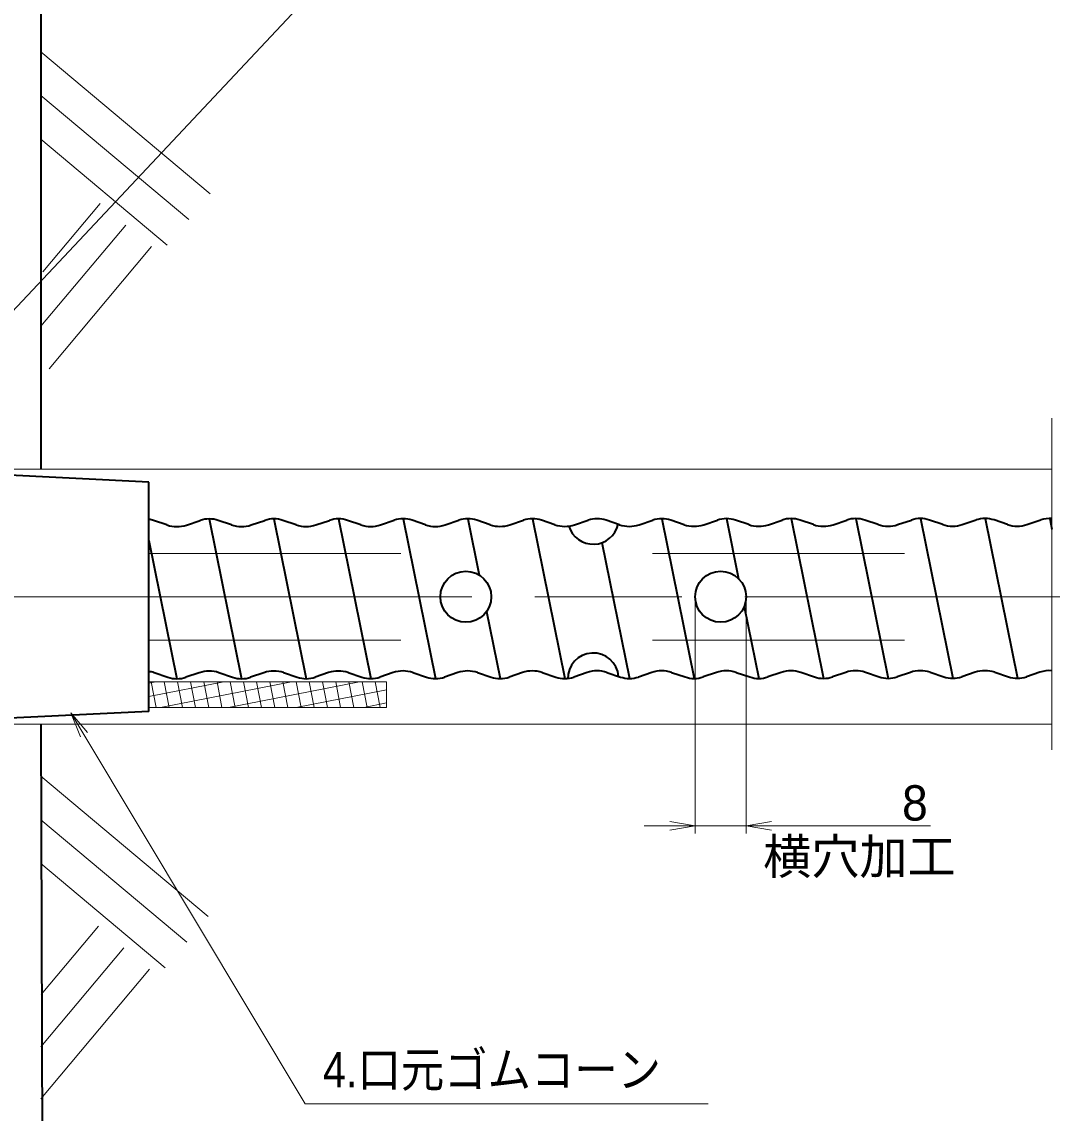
# Model space of a CAD drawing. Units: millimetres at full size; some dimension numbers follow another scale. Extents: x 2119 to 3812, y 1051 to 2336.
# Drawn here: x 2677.7 to 2879.9, y 1857.8 to 2071.8 of the extents above; entities that cross this region are included whole.
import ezdxf
from ezdxf.enums import TextEntityAlignment as Align

# ---------------------------------------------------------------- set-up
doc = ezdxf.new("R2010")
doc.units = ezdxf.units.MM
doc.header["$LTSCALE"] = 8.236
doc.linetypes.add('CHAIN', pattern=[18.5, 12, -1.5, 3.5, -1.5])
doc.linetypes.add('DASHED_SPACED', pattern=[12, 6, -6])
for name, color, linetype, lineweight in [('1 外形線', 7, 'Continuous', 35), ('2 細い実線', 3, 'Continuous', 20), ('3 隠れ線', 2, 'DASHED_SPACED', 13), ('4 中心線', 1, 'CHAIN', 15), ('6 寸法線', 4, 'Continuous', 13)]:
    doc.layers.add(name, color=color, linetype=linetype, lineweight=lineweight)
doc.layers.add('9文字', color=7, linetype='Continuous')
doc.styles.add('ＭＳ Ｐゴシック', font='')
doc.styles.get('ＭＳ Ｐゴシック').set_extended_font_data('MS PGothic')

# ---------------------------------------------------------------- blocks, each defined once
blk = doc.blocks.new('open_arrow')
at = {"color": 0, "linetype": 'Continuous', "lineweight": -2}
blk.add_lwpolyline([(7.5, 1.25), (0, 0), (7.5, -1.25)], dxfattribs=at)

msp = doc.modelspace()

# ---------------------------------------------------------------- linework, layer by layer
at = {"layer": '1 外形線'}
for p, q in [((2681.486, 2145.749), (2681.484, 1984.053)), ((2702.668, 1981.553), (2651.668, 1984.053)), ((2702.668, 1936.553), (2702.668, 1981.553)), ((2706.203, 1973.132), (2703.585, 1974.022)), ((2710.04, 1973.125), (2712.734, 1974.028)), ((2714.502, 1974.32), (2720.852, 1942.98)), ((2718.89, 1973.139), (2716.271, 1974.028)), ((2722.727, 1973.132), (2725.42, 1974.035)), ((2727.189, 1974.327), (2733.539, 1942.987)), ((2731.576, 1973.146), (2728.957, 1974.035)), ((2735.413, 1973.138), (2738.106, 1974.042)), ((2739.875, 1974.334), (2746.225, 1942.994)), ((2744.262, 1973.152), (2741.644, 1974.042)), ((2748.099, 1973.145), (2750.793, 1974.048)), ((2752.561, 1974.341), (2758.911, 1943.001)), ((2756.948, 1973.159), (2754.33, 1974.048)), ((2760.785, 1973.152), (2763.479, 1974.055)), ((2765.247, 1974.347), (2767.485, 1963.304)), ((2769.635, 1973.166), (2767.016, 1974.055)), ((2773.472, 1973.159), (2776.165, 1974.062)), ((2777.934, 1974.354), (2784.284, 1943.014)), ((2782.321, 1973.173), (2779.702, 1974.062)), ((2786.158, 1973.165), (2788.851, 1974.069)), ((2795.007, 1973.179), (2792.389, 1974.069)), ((2798.844, 1973.172), (2801.538, 1974.075)), ((2803.306, 1974.367), (2809.656, 1943.027)), ((2807.693, 1973.186), (2805.075, 1974.075)), ((2811.53, 1973.179), (2814.224, 1974.082)), ((2815.993, 1974.374), (2818.378, 1962.599)), ((2820.38, 1973.193), (2817.761, 1974.082)), ((2824.217, 1973.185), (2826.91, 1974.089)), ((2828.679, 1974.381), (2835.029, 1943.041)), ((2833.066, 1973.199), (2830.447, 1974.089)), ((2836.903, 1973.192), (2839.596, 1974.095)), ((2841.365, 1974.387), (2847.715, 1943.047)), ((2845.752, 1973.206), (2843.134, 1974.095)), ((2849.589, 1973.199), (2852.283, 1974.102)), ((2854.051, 1974.394), (2860.401, 1943.054)), ((2858.438, 1973.213), (2855.82, 1974.102)), ((2862.275, 1973.206), (2864.969, 1974.109)), ((2866.738, 1974.401), (2873.088, 1943.061)), ((2871.125, 1973.22), (2868.506, 1974.109)), ((2874.962, 1973.212), (2877.655, 1974.116)), ((2879.424, 1974.408), (2879.853, 1972.29)), ((2702.668, 1970.108), (2708.166, 1942.974)), ((2791.571, 1969.665), (2796.97, 1943.021)), ((2819.48, 1957.159), (2822.342, 1943.034)), ((2768.932, 1956.162), (2771.597, 1943.007)), ((2703.704, 1944.169), (2706.398, 1943.266)), ((2712.553, 1944.155), (2709.935, 1943.266)), ((2716.39, 1944.176), (2719.084, 1943.272)), ((2725.24, 1944.162), (2722.621, 1943.272)), ((2729.077, 1944.182), (2731.77, 1943.279)), ((2737.926, 1944.168), (2735.307, 1943.279)), ((2741.763, 1944.189), (2744.456, 1943.286)), ((2750.612, 1944.175), (2747.994, 1943.286)), ((2754.449, 1944.196), (2757.143, 1943.293)), ((2763.298, 1944.182), (2760.68, 1943.293)), ((2767.135, 1944.203), (2769.829, 1943.299)), ((2775.985, 1944.189), (2773.366, 1943.299)), ((2779.822, 1944.209), (2782.515, 1943.306)), ((2788.671, 1944.195), (2786.052, 1943.306)), ((2792.508, 1944.216), (2795.201, 1943.313)), ((2801.357, 1944.202), (2798.739, 1943.313)), ((2805.194, 1944.223), (2807.888, 1943.319)), ((2814.043, 1944.209), (2811.425, 1943.319)), ((2817.88, 1944.229), (2820.574, 1943.326)), ((2826.73, 1944.215), (2824.111, 1943.326)), ((2830.567, 1944.236), (2833.26, 1943.333)), ((2839.416, 1944.222), (2836.797, 1943.333)), ((2843.253, 1944.243), (2845.946, 1943.34)), ((2852.102, 1944.229), (2849.484, 1943.34)), ((2855.939, 1944.25), (2858.633, 1943.346)), ((2864.788, 1944.236), (2862.17, 1943.346)), ((2868.625, 1944.256), (2871.319, 1943.353)), ((2877.475, 1944.242), (2874.856, 1943.353)), ((2702.668, 1936.553), (2651.668, 1934.053)), ((2681.484, 1934.053), (2681.98, 1781.804))]:
    msp.add_line(p, q, dxfattribs=at)
for centre in [(2764.853, 1959.053), (2814.853, 1959.053)]:
    msp.add_circle(centre, 5, dxfattribs=at)
for centre, radius, start, end in [((2701.816, 1968.814), 5.5, 71.24295, 81.08755), ((2714.502, 1968.82), 5.5, 71.24295, 108.75705), ((2727.189, 1968.827), 5.5, 71.24295, 108.75705), ((2739.875, 1968.834), 5.5, 71.24295, 108.75705), ((2752.561, 1968.841), 5.5, 71.24295, 108.75705), ((2765.247, 1968.847), 5.5, 71.24295, 108.75705), ((2777.934, 1968.854), 5.5, 71.24295, 108.75705), ((2790.62, 1968.861), 5.5, 71.24295, 108.75705), ((2803.306, 1968.867), 5.5, 71.24295, 108.75705), ((2815.993, 1968.874), 5.5, 71.24295, 108.75705), ((2828.679, 1968.881), 5.5, 71.24295, 108.75705), ((2841.365, 1968.887), 5.5, 71.24295, 108.75705), ((2854.051, 1968.894), 5.5, 71.24295, 108.75705), ((2866.738, 1968.901), 5.5, 71.24295, 108.75705), ((2879.424, 1968.908), 5.5, 85.52636, 108.75705), ((2708.133, 1978.814), 6, 251.24295, 288.53839), ((2720.819, 1978.82), 6, 251.24295, 288.53839), ((2733.505, 1978.827), 6, 251.24295, 288.53839), ((2746.191, 1978.834), 6, 251.24295, 288.53839), ((2758.878, 1978.841), 6, 251.24295, 288.53839), ((2771.564, 1978.847), 6, 251.24295, 288.53839), ((2784.25, 1978.854), 6, 251.24295, 288.53839), ((2789.853, 1974.36), 5, 196.86191, 347.43322), ((2796.936, 1978.861), 6, 251.24295, 288.53839), ((2809.623, 1978.867), 6, 251.24295, 288.53839), ((2822.309, 1978.874), 6, 251.24295, 288.53839), ((2834.995, 1978.881), 6, 251.24295, 288.53839), ((2847.682, 1978.887), 6, 251.24295, 288.53839), ((2860.368, 1978.894), 6, 251.24295, 288.53839), ((2873.054, 1978.901), 6, 251.24295, 288.53839), ((2789.853, 1943.017), 5, 4.80284, 181.34866), ((2701.796, 1938.467), 6, 71.46161, 81.64448), ((2714.483, 1938.474), 6, 71.46161, 108.75705), ((2727.169, 1938.48), 6, 71.46161, 108.75705), ((2739.855, 1938.487), 6, 71.46161, 108.75705), ((2752.541, 1938.494), 6, 71.46161, 108.75705), ((2765.228, 1938.501), 6, 71.46161, 108.75705), ((2777.914, 1938.507), 6, 71.46161, 108.75705), ((2790.6, 1938.514), 6, 71.46161, 108.75705), ((2803.286, 1938.521), 6, 71.46161, 108.75705), ((2815.973, 1938.527), 6, 71.46161, 108.75705), ((2828.659, 1938.534), 6, 71.46161, 108.75705), ((2841.345, 1938.541), 6, 71.46161, 108.75705), ((2854.032, 1938.547), 6, 71.46161, 108.75705), ((2866.718, 1938.554), 6, 71.46161, 108.75705), ((2879.404, 1938.561), 6, 85.71023, 108.75705), ((2708.166, 1948.474), 5.5, 251.24295, 288.75705), ((2720.852, 1948.48), 5.5, 251.24295, 288.75705), ((2733.539, 1948.487), 5.5, 251.24295, 288.75705), ((2746.225, 1948.494), 5.5, 251.24295, 288.75705), ((2758.911, 1948.501), 5.5, 251.24295, 288.75705), ((2771.597, 1948.507), 5.5, 251.24295, 288.75705), ((2784.284, 1948.514), 5.5, 251.24295, 288.75705), ((2796.97, 1948.521), 5.5, 251.24295, 288.75705), ((2809.656, 1948.527), 5.5, 251.24295, 288.75705), ((2822.343, 1948.534), 5.5, 251.24295, 288.75705), ((2835.029, 1948.541), 5.5, 251.24295, 288.75705), ((2847.715, 1948.547), 5.5, 251.24295, 288.75705), ((2860.401, 1948.554), 5.5, 251.24295, 288.75705), ((2873.088, 1948.561), 5.5, 251.24295, 288.75705)]:
    msp.add_arc(centre, radius, start, end, dxfattribs=at)
at = {"layer": '2 細い実線', "color": 52, "lineweight": 13}
for p, q in [((2714.694, 2038.068), (2681.484, 2065.935)), ((2710.476, 2033.041), (2681.484, 2057.368)), ((2706.258, 2028.013), (2681.484, 2048.801)), ((2681.873, 2022.775), (2693.122, 2036.18)), ((2681.484, 2012.101), (2698.149, 2031.962)), ((2683.067, 2003.778), (2703.176, 2027.744)), ((2714.321, 1896.311), (2681.484, 1923.865)), ((2710.103, 1891.284), (2681.484, 1915.299)), ((2705.885, 1886.257), (2681.484, 1906.732)), ((2681.5, 1881.018), (2692.748, 1894.424)), ((2681.484, 1870.79), (2697.776, 1890.206)), ((2681.484, 1860.58), (2702.803, 1885.988))]:
    msp.add_line(p, q, dxfattribs=at)
at = {"layer": '2 細い実線'}
for p, q in [((2879.853, 1929.053), (2879.853, 1994.053)), ((2879.853, 1984.053), (2621.853, 1984.053)), ((2717.351, 1942.357), (2702.668, 1939.503)), ((2704.039, 1942.357), (2702.668, 1942.091)), ((2702.668, 1942.357), (2749.3, 1942.357)), ((2703.092, 1942.357), (2704.064, 1937.357)), ((2730.662, 1942.357), (2704.94, 1937.357)), ((2705.679, 1942.357), (2706.651, 1937.357)), ((2708.267, 1942.357), (2709.239, 1937.357)), ((2710.854, 1942.357), (2711.826, 1937.357)), ((2713.442, 1942.357), (2714.414, 1937.357)), ((2716.03, 1942.357), (2717.001, 1937.357)), ((2743.974, 1942.357), (2718.251, 1937.357)), ((2718.617, 1942.357), (2719.589, 1937.357)), ((2721.205, 1942.357), (2722.177, 1937.357)), ((2723.792, 1942.357), (2724.764, 1937.357)), ((2726.38, 1942.357), (2727.352, 1937.357)), ((2728.967, 1942.357), (2729.939, 1937.357)), ((2731.555, 1942.357), (2732.527, 1937.357)), ((2734.142, 1942.357), (2735.114, 1937.357)), ((2736.73, 1942.357), (2737.702, 1937.357)), ((2739.317, 1942.357), (2740.289, 1937.357)), ((2741.905, 1942.357), (2742.877, 1937.357)), ((2744.493, 1942.357), (2745.464, 1937.357)), ((2747.08, 1942.357), (2748.052, 1937.357)), ((2749.3, 1937.357), (2749.3, 1942.357)), ((2749.3, 1940.805), (2731.563, 1937.357)), ((2702.668, 1937.357), (2749.3, 1937.357)), ((2749.3, 1938.217), (2744.875, 1937.357)), ((2879.853, 1934.053), (2621.853, 1934.053))]:
    msp.add_line(p, q, dxfattribs=at)
at = {"layer": '3 隠れ線'}
for p, q in [((2702.668, 1967.553), (2879.853, 1967.553)), ((2702.668, 1950.553), (2879.853, 1950.553))]:
    msp.add_line(p, q, dxfattribs=at)
at = {"layer": '4 中心線'}
msp.add_line((2514.853, 1959.053), (3556.32, 1959.053), dxfattribs=at)
at = {"layer": '6 寸法線'}
for p, q in [((2809.853, 1958.053), (2809.853, 1912.621)), ((2819.853, 1958.053), (2819.853, 1912.621)), ((2799.853, 1914.121), (2856.039, 1914.121))]:
    msp.add_line(p, q, dxfattribs=at)
for points in [[(2639.74, 1976.662), (2643.165, 1980.305), (2757.105, 2101.488), (2818.959, 2101.488)], [(2687.356, 1936.305), (2689.926, 1932.017), (2733.324, 1859.615), (2812.429, 1859.615)]]:
    msp.add_lwpolyline(points, dxfattribs=at)

# ---------------------------------------------------------------- block references
at = {"layer": '6 寸法線', "xscale": 0.667, "yscale": 0.667}
for p, rotation in [((2687.356, 1936.305), 300.9), ((2809.853, 1914.121), 180)]:
    msp.add_blockref('open_arrow', p, dxfattribs=dict(at, rotation=rotation))
msp.add_blockref('open_arrow', (2819.853, 1914.121), dxfattribs=at)

# ---------------------------------------------------------------- texts
at = {"layer": '6 寸法線', "style": 'ＭＳ Ｐゴシック'}
msp.add_text('8', height=6.928, dxfattribs=at).set_placement((2852.971, 1918.621), align=Align.MIDDLE_CENTER)
at = {"layer": '9文字', "style": 'ＭＳ Ｐゴシック'}
msp.add_text('横穴加工', height=6.928, dxfattribs=at).set_placement((2823.187, 1902.576), align=Align.BOTTOM_LEFT)
at = {"layer": '9文字', "style": 'ＭＳ Ｐゴシック', "width": 0.9}
msp.add_text('4.口元ゴムコーン', height=6.928, dxfattribs=at).set_placement((2736.808, 1860.786), align=Align.BOTTOM_LEFT)

doc.saveas('drawing.dxf')
